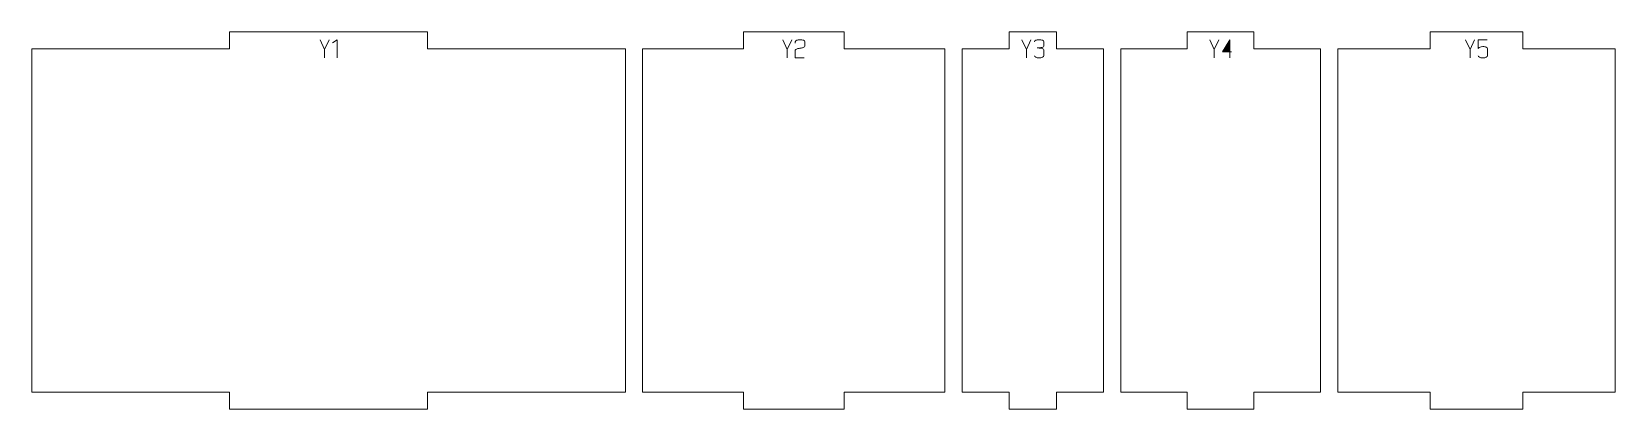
# Model space of a CAD drawing. Header units: centimetres. Extents: x -249 to 275, y -506 to 461.
# Drawn here: x 38 to 65.69, y -407.89 to -401.29 of the extents above; entities that cross this region are included whole.
import ezdxf

# ---------------------------------------------------------------- set-up
doc = ezdxf.new("R2010")
doc.units = ezdxf.units.CM
doc.header["$MEASUREMENT"] = 0
doc.layers.add('Capa 1', color=7, linetype='Continuous')

msp = doc.modelspace()

# ---------------------------------------------------------------- hatches: boundary and pattern name
at = {"layer": 'Capa 1', "true_color": 0x3e4095}
h = msp.add_hatch(color=175, dxfattribs=at)
edge = h.paths.add_edge_path()
edge.add_spline(control_points=[(43.11885, -401.74634), (43.11885, -401.74634), (43.11885, -401.59775), (43.11885, -401.59775), (43.11885, -401.59775), (43.03951, -401.4299), (43.03951, -401.4299), (43.03951, -401.4299), (43.11885, -401.59775), (43.11885, -401.59775), (43.11885, -401.59775), (43.19681, -401.4299), (43.19681, -401.4299), (43.19681, -401.4299), (43.11885, -401.59775), (43.11885, -401.59775), (43.11885, -401.59775), (43.11885, -401.74634), (43.11885, -401.74634)], knot_values=[0, 0, 0, 0, 0.16666667, 0.16666667, 0.16666667, 0.33333333, 0.33333333, 0.33333333, 0.5, 0.5, 0.5, 0.66666667, 0.66666667, 0.66666667, 0.83333333, 0.83333333, 0.83333333, 1, 1, 1, 1], degree=3, periodic=1)
h = msp.add_hatch(color=175, dxfattribs=at)
edge = h.paths.add_edge_path()
edge.add_spline(control_points=[(43.33577, -401.42944), (43.33577, -401.42944), (43.25964, -401.48218), (43.25964, -401.48218), (43.25964, -401.48218), (43.33577, -401.42944), (43.33577, -401.42944), (43.33577, -401.42944), (43.33577, -401.74634), (43.33577, -401.74634), (43.33577, -401.74634), (43.33577, -401.42944), (43.33577, -401.42944)], knot_values=[0, 0, 0, 0, 0.25, 0.25, 0.25, 0.5, 0.5, 0.5, 0.75, 0.75, 0.75, 1, 1, 1, 1], degree=3, periodic=1)
h = msp.add_hatch(color=175, dxfattribs=at)
edge = h.paths.add_edge_path()
edge.add_spline(control_points=[(51.20843, -401.74634), (51.20843, -401.74634), (51.20843, -401.59775), (51.20843, -401.59775), (51.20843, -401.59775), (51.12909, -401.4299), (51.12909, -401.4299), (51.12909, -401.4299), (51.20843, -401.59775), (51.20843, -401.59775), (51.20843, -401.59775), (51.28639, -401.4299), (51.28639, -401.4299), (51.28639, -401.4299), (51.20843, -401.59775), (51.20843, -401.59775), (51.20843, -401.59775), (51.20843, -401.74634), (51.20843, -401.74634)], knot_values=[0, 0, 0, 0, 0.16666667, 0.16666667, 0.16666667, 0.33333333, 0.33333333, 0.33333333, 0.5, 0.5, 0.5, 0.66666667, 0.66666667, 0.66666667, 0.83333333, 0.83333333, 0.83333333, 1, 1, 1, 1], degree=3, periodic=1)
h = msp.add_hatch(color=175, dxfattribs=at)
edge = h.paths.add_edge_path()
edge.add_spline(control_points=[(51.34876, -401.74634), (51.34876, -401.74634), (51.34876, -401.6138), (51.34876, -401.6138), (51.34968, -401.60188), (51.36053, -401.59271), (51.38132, -401.58629), (51.38988, -401.58567), (51.39806, -401.58468), (51.40586, -401.5833), (51.41365, -401.58193), (51.42153, -401.58048), (51.42948, -401.57895), (51.44415, -401.5765), (51.45539, -401.57451), (51.46318, -401.57299), (51.47098, -401.57146), (51.47855, -401.56947), (51.48589, -401.56702), (51.50484, -401.55999), (51.51432, -401.55097), (51.51432, -401.53997), (51.51432, -401.53997), (51.51432, -401.46521), (51.51432, -401.46521), (51.51432, -401.45543), (51.50645, -401.4471), (51.4907, -401.44022), (51.47496, -401.43334), (51.45531, -401.4299), (51.43177, -401.4299), (51.40823, -401.4299), (51.38858, -401.43334), (51.37284, -401.44022), (51.35709, -401.4471), (51.34922, -401.45543), (51.34922, -401.46521), (51.34922, -401.46521), (51.34922, -401.48768), (51.34922, -401.48768), (51.34922, -401.48768), (51.34922, -401.46521), (51.34922, -401.46521), (51.34922, -401.45543), (51.35709, -401.4471), (51.37284, -401.44022), (51.38858, -401.43334), (51.40823, -401.4299), (51.43177, -401.4299), (51.45531, -401.4299), (51.47496, -401.43334), (51.4907, -401.44022), (51.50645, -401.4471), (51.51432, -401.45543), (51.51432, -401.46521), (51.51432, -401.46521), (51.51432, -401.53997), (51.51432, -401.53997), (51.51432, -401.55097), (51.50484, -401.55999), (51.48589, -401.56702), (51.47855, -401.56947), (51.47098, -401.57146), (51.46318, -401.57299), (51.45539, -401.57451), (51.44415, -401.5765), (51.42948, -401.57895), (51.42153, -401.58048), (51.41365, -401.58193), (51.40586, -401.5833), (51.39806, -401.58468), (51.38988, -401.58567), (51.38132, -401.58629), (51.36053, -401.59271), (51.34968, -401.60188), (51.34876, -401.6138), (51.34876, -401.6138), (51.34876, -401.74634), (51.34876, -401.74634), (51.34876, -401.74634), (51.50561, -401.74634), (51.50561, -401.74634), (51.50561, -401.74634), (51.34876, -401.74634), (51.34876, -401.74634)], knot_values=[0, 0, 0, 0, 0.03571429, 0.03571429, 0.03571429, 0.07142857, 0.07142857, 0.07142857, 0.10714286, 0.10714286, 0.10714286, 0.14285714, 0.14285714, 0.14285714, 0.17857143, 0.17857143, 0.17857143, 0.21428571, 0.21428571, 0.21428571, 0.25, 0.25, 0.25, 0.28571429, 0.28571429, 0.28571429, 0.32142857, 0.32142857, 0.32142857, 0.35714286, 0.35714286, 0.35714286, 0.39285714, 0.39285714, 0.39285714, 0.42857143, 0.42857143, 0.42857143, 0.46428571, 0.46428571, 0.46428571, 0.5, 0.5, 0.5, 0.53571429, 0.53571429, 0.53571429, 0.57142857, 0.57142857, 0.57142857, 0.60714286, 0.60714286, 0.60714286, 0.64285714, 0.64285714, 0.64285714, 0.67857143, 0.67857143, 0.67857143, 0.71428571, 0.71428571, 0.71428571, 0.75, 0.75, 0.75, 0.78571429, 0.78571429, 0.78571429, 0.82142857, 0.82142857, 0.82142857, 0.85714286, 0.85714286, 0.85714286, 0.89285714, 0.89285714, 0.89285714, 0.92857143, 0.92857143, 0.92857143, 0.96428571, 0.96428571, 0.96428571, 1, 1, 1, 1], degree=3, periodic=1)
h = msp.add_hatch(color=175, dxfattribs=at)
edge = h.paths.add_edge_path()
edge.add_spline(control_points=[(55.38828, -401.74634), (55.38828, -401.74634), (55.38828, -401.59775), (55.38828, -401.59775), (55.38828, -401.59775), (55.30894, -401.4299), (55.30894, -401.4299), (55.30894, -401.4299), (55.38828, -401.59775), (55.38828, -401.59775), (55.38828, -401.59775), (55.46624, -401.4299), (55.46624, -401.4299), (55.46624, -401.4299), (55.38828, -401.59775), (55.38828, -401.59775), (55.38828, -401.59775), (55.38828, -401.74634), (55.38828, -401.74634)], knot_values=[0, 0, 0, 0, 0.16666667, 0.16666667, 0.16666667, 0.33333333, 0.33333333, 0.33333333, 0.5, 0.5, 0.5, 0.66666667, 0.66666667, 0.66666667, 0.83333333, 0.83333333, 0.83333333, 1, 1, 1, 1], degree=3, periodic=1)
h = msp.add_hatch(color=175, dxfattribs=at)
edge = h.paths.add_edge_path()
edge.add_spline(control_points=[(55.61162, -401.74634), (55.58808, -401.74634), (55.56843, -401.7429), (55.55269, -401.73602), (55.53694, -401.72914), (55.52907, -401.72081), (55.52907, -401.71103), (55.52907, -401.72081), (55.53694, -401.72914), (55.55269, -401.73602), (55.56843, -401.7429), (55.58808, -401.74634), (55.61162, -401.74634), (55.63516, -401.74634), (55.65481, -401.7429), (55.67055, -401.73602), (55.6863, -401.72914), (55.69417, -401.72081), (55.69417, -401.71103), (55.69417, -401.71103), (55.69417, -401.60784), (55.69417, -401.60784), (55.69417, -401.59958), (55.68851, -401.5924), (55.6772, -401.58629), (55.66589, -401.58017), (55.63272, -401.57604), (55.57768, -401.5739), (55.63241, -401.57054), (55.66528, -401.56656), (55.67628, -401.56198), (55.68729, -401.55739), (55.69325, -401.5499), (55.69417, -401.53951), (55.69417, -401.53951), (55.69417, -401.46521), (55.69417, -401.46521), (55.69417, -401.45543), (55.6863, -401.4471), (55.67055, -401.44022), (55.65481, -401.43334), (55.63516, -401.4299), (55.61162, -401.4299), (55.58808, -401.4299), (55.56843, -401.43334), (55.55269, -401.44022), (55.53694, -401.4471), (55.52907, -401.45543), (55.52907, -401.46521), (55.52907, -401.45543), (55.53694, -401.4471), (55.55269, -401.44022), (55.56843, -401.43334), (55.58808, -401.4299), (55.61162, -401.4299), (55.63516, -401.4299), (55.65481, -401.43334), (55.67055, -401.44022), (55.6863, -401.4471), (55.69417, -401.45543), (55.69417, -401.46521), (55.69417, -401.46521), (55.69417, -401.53951), (55.69417, -401.53951), (55.69325, -401.5499), (55.68729, -401.55739), (55.67628, -401.56198), (55.66528, -401.56656), (55.63241, -401.57054), (55.57768, -401.5739), (55.63272, -401.57604), (55.66589, -401.58017), (55.6772, -401.58629), (55.68851, -401.5924), (55.69417, -401.59958), (55.69417, -401.60784), (55.69417, -401.60784), (55.69417, -401.71103), (55.69417, -401.71103), (55.69417, -401.72081), (55.6863, -401.72914), (55.67055, -401.73602), (55.65481, -401.7429), (55.63516, -401.74634), (55.61162, -401.74634)], knot_values=[0, 0, 0, 0, 0.03571429, 0.03571429, 0.03571429, 0.07142857, 0.07142857, 0.07142857, 0.10714286, 0.10714286, 0.10714286, 0.14285714, 0.14285714, 0.14285714, 0.17857143, 0.17857143, 0.17857143, 0.21428571, 0.21428571, 0.21428571, 0.25, 0.25, 0.25, 0.28571429, 0.28571429, 0.28571429, 0.32142857, 0.32142857, 0.32142857, 0.35714286, 0.35714286, 0.35714286, 0.39285714, 0.39285714, 0.39285714, 0.42857143, 0.42857143, 0.42857143, 0.46428571, 0.46428571, 0.46428571, 0.5, 0.5, 0.5, 0.53571429, 0.53571429, 0.53571429, 0.57142857, 0.57142857, 0.57142857, 0.60714286, 0.60714286, 0.60714286, 0.64285714, 0.64285714, 0.64285714, 0.67857143, 0.67857143, 0.67857143, 0.71428571, 0.71428571, 0.71428571, 0.75, 0.75, 0.75, 0.78571429, 0.78571429, 0.78571429, 0.82142857, 0.82142857, 0.82142857, 0.85714286, 0.85714286, 0.85714286, 0.89285714, 0.89285714, 0.89285714, 0.92857143, 0.92857143, 0.92857143, 0.96428571, 0.96428571, 0.96428571, 1, 1, 1, 1], degree=3, periodic=1)
h = msp.add_hatch(color=175, dxfattribs=at)
edge = h.paths.add_edge_path()
edge.add_spline(control_points=[(58.6751, -401.74634), (58.6751, -401.74634), (58.6751, -401.59775), (58.6751, -401.59775), (58.6751, -401.59775), (58.59576, -401.4299), (58.59576, -401.4299), (58.59576, -401.4299), (58.6751, -401.59775), (58.6751, -401.59775), (58.6751, -401.59775), (58.75306, -401.4299), (58.75306, -401.4299), (58.75306, -401.4299), (58.6751, -401.59775), (58.6751, -401.59775), (58.6751, -401.59775), (58.6751, -401.74634), (58.6751, -401.74634)], knot_values=[0, 0, 0, 0, 0.16666667, 0.16666667, 0.16666667, 0.33333333, 0.33333333, 0.33333333, 0.5, 0.5, 0.5, 0.66666667, 0.66666667, 0.66666667, 0.83333333, 0.83333333, 0.83333333, 1, 1, 1, 1], degree=3, periodic=1)
h = msp.add_hatch(color=175, dxfattribs=at)
edge = h.paths.add_edge_path()
edge.add_spline(control_points=[(58.94568, -401.64178), (58.94568, -401.64178), (58.94568, -401.42944), (58.94568, -401.42944), (58.94568, -401.42944), (58.81589, -401.64178), (58.81589, -401.64178), (58.81589, -401.64178), (58.94568, -401.64178), (58.94568, -401.64178)], knot_values=[0, 0, 0, 0, 0.33333333, 0.33333333, 0.33333333, 0.66666667, 0.66666667, 0.66666667, 1, 1, 1, 1], degree=3, periodic=1)
h = msp.add_hatch(color=175, dxfattribs=at)
edge = h.paths.add_edge_path()
edge.add_spline(control_points=[(58.94568, -401.64178), (58.94568, -401.64178), (58.94568, -401.74634), (58.94568, -401.74634), (58.94568, -401.74634), (58.94568, -401.64178), (58.94568, -401.64178), (58.94568, -401.64178), (58.81589, -401.64178), (58.81589, -401.64178), (58.81589, -401.64178), (58.94568, -401.42944), (58.94568, -401.42944), (58.94568, -401.42944), (58.94568, -401.64178), (58.94568, -401.64178), (58.94568, -401.64178), (58.97549, -401.64178), (58.97549, -401.64178), (58.97549, -401.64178), (58.94568, -401.64178), (58.94568, -401.64178)], knot_values=[0, 0, 0, 0, 0.14285714, 0.14285714, 0.14285714, 0.28571429, 0.28571429, 0.28571429, 0.42857143, 0.42857143, 0.42857143, 0.57142857, 0.57142857, 0.57142857, 0.71428571, 0.71428571, 0.71428571, 0.85714286, 0.85714286, 0.85714286, 1, 1, 1, 1], degree=3, periodic=1)
h = msp.add_hatch(color=175, dxfattribs=at)
edge = h.paths.add_edge_path()
edge.add_spline(control_points=[(63.14662, -401.74634), (63.14662, -401.74634), (63.14662, -401.59775), (63.14662, -401.59775), (63.14662, -401.59775), (63.06728, -401.4299), (63.06728, -401.4299), (63.06728, -401.4299), (63.14662, -401.59775), (63.14662, -401.59775), (63.14662, -401.59775), (63.22458, -401.4299), (63.22458, -401.4299), (63.22458, -401.4299), (63.14662, -401.59775), (63.14662, -401.59775), (63.14662, -401.59775), (63.14662, -401.74634), (63.14662, -401.74634)], knot_values=[0, 0, 0, 0, 0.16666667, 0.16666667, 0.16666667, 0.33333333, 0.33333333, 0.33333333, 0.5, 0.5, 0.5, 0.66666667, 0.66666667, 0.66666667, 0.83333333, 0.83333333, 0.83333333, 1, 1, 1, 1], degree=3, periodic=1)
h = msp.add_hatch(color=175, dxfattribs=at)
edge = h.paths.add_edge_path()
edge.add_spline(control_points=[(63.36996, -401.74634), (63.34642, -401.74634), (63.32677, -401.7429), (63.31103, -401.73602), (63.29528, -401.72914), (63.28741, -401.72081), (63.28741, -401.71103), (63.28741, -401.72081), (63.29528, -401.72914), (63.31103, -401.73602), (63.32677, -401.7429), (63.34642, -401.74634), (63.36996, -401.74634), (63.3935, -401.74634), (63.41315, -401.7429), (63.42889, -401.73602), (63.44464, -401.72914), (63.45251, -401.72081), (63.45251, -401.71103), (63.45251, -401.71103), (63.45251, -401.58537), (63.45251, -401.58537), (63.45251, -401.57558), (63.44464, -401.56725), (63.42889, -401.56037), (63.41315, -401.55349), (63.3935, -401.55005), (63.36996, -401.55005), (63.34856, -401.55189), (63.33205, -401.55434), (63.32043, -401.55739), (63.30881, -401.56045), (63.29781, -401.56978), (63.28741, -401.58537), (63.28741, -401.58537), (63.28741, -401.4299), (63.28741, -401.4299), (63.28741, -401.4299), (63.44701, -401.4299), (63.44701, -401.4299), (63.44701, -401.4299), (63.28741, -401.4299), (63.28741, -401.4299), (63.28741, -401.4299), (63.28741, -401.58537), (63.28741, -401.58537), (63.29781, -401.56978), (63.30881, -401.56045), (63.32043, -401.55739), (63.33205, -401.55434), (63.34856, -401.55189), (63.36996, -401.55005), (63.3935, -401.55005), (63.41315, -401.55349), (63.42889, -401.56037), (63.44464, -401.56725), (63.45251, -401.57558), (63.45251, -401.58537), (63.45251, -401.58537), (63.45251, -401.71103), (63.45251, -401.71103), (63.45251, -401.72081), (63.44464, -401.72914), (63.42889, -401.73602), (63.41315, -401.7429), (63.3935, -401.74634), (63.36996, -401.74634)], knot_values=[0, 0, 0, 0, 0.04545455, 0.04545455, 0.04545455, 0.09090909, 0.09090909, 0.09090909, 0.13636364, 0.13636364, 0.13636364, 0.18181818, 0.18181818, 0.18181818, 0.22727273, 0.22727273, 0.22727273, 0.27272727, 0.27272727, 0.27272727, 0.31818182, 0.31818182, 0.31818182, 0.36363636, 0.36363636, 0.36363636, 0.40909091, 0.40909091, 0.40909091, 0.45454545, 0.45454545, 0.45454545, 0.5, 0.5, 0.5, 0.54545455, 0.54545455, 0.54545455, 0.59090909, 0.59090909, 0.59090909, 0.63636364, 0.63636364, 0.63636364, 0.68181818, 0.68181818, 0.68181818, 0.72727273, 0.72727273, 0.72727273, 0.77272727, 0.77272727, 0.77272727, 0.81818182, 0.81818182, 0.81818182, 0.86363636, 0.86363636, 0.86363636, 0.90909091, 0.90909091, 0.90909091, 0.95454545, 0.95454545, 0.95454545, 1, 1, 1, 1], degree=3, periodic=1)

# ---------------------------------------------------------------- linework, layer by layer
at = {"layer": 'Capa 1', "color": 240, "lineweight": 20}
for points in [[(37.99708, -401.58914), (37.99708, -401.58914), (37.99708, -407.58914), (37.99708, -407.58914), (37.99708, -407.58914), (41.45745, -407.58914), (41.45745, -407.58914), (41.45745, -407.58914), (41.45745, -407.88914), (41.45745, -407.88914), (41.45745, -407.88914), (44.91782, -407.88914), (44.91782, -407.88914), (44.91782, -407.88914), (44.91782, -407.58914), (44.91782, -407.58914), (44.91782, -407.58914), (48.37819, -407.58914), (48.37819, -407.58914), (48.37819, -407.58914), (48.37819, -401.58914), (48.37819, -401.58914), (48.37819, -401.58914), (44.91782, -401.58914), (44.91782, -401.58914), (44.91782, -401.58914), (44.91782, -401.28914), (44.91782, -401.28914), (44.91782, -401.28914), (41.45745, -401.28914), (41.45745, -401.28914), (41.45745, -401.28914), (41.45745, -401.58914), (41.45745, -401.58914), (41.45745, -401.58914), (37.99708, -401.58914), (37.99708, -401.58914)], [(48.67819, -401.58914), (48.67819, -401.58914), (48.67819, -407.58914), (48.67819, -407.58914), (48.67819, -407.58914), (50.44053, -407.58914), (50.44053, -407.58914), (50.44053, -407.58914), (50.44053, -407.88914), (50.44053, -407.88914), (50.44053, -407.88914), (52.20288, -407.88914), (52.20288, -407.88914), (52.20288, -407.88914), (52.20288, -407.58914), (52.20288, -407.58914), (52.20288, -407.58914), (53.96522, -407.58914), (53.96522, -407.58914), (53.96522, -407.58914), (53.96522, -401.58914), (53.96522, -401.58914), (53.96522, -401.58914), (52.20288, -401.58914), (52.20288, -401.58914), (52.20288, -401.58914), (52.20288, -401.28914), (52.20288, -401.28914), (52.20288, -401.28914), (50.44053, -401.28914), (50.44053, -401.28914), (50.44053, -401.28914), (50.44053, -401.58914), (50.44053, -401.58914), (50.44053, -401.58914), (48.67819, -401.58914), (48.67819, -401.58914)], [(54.26522, -401.58914), (54.26522, -401.58914), (54.26522, -407.58914), (54.26522, -407.58914), (54.26522, -407.58914), (55.08944, -407.58914), (55.08944, -407.58914), (55.08944, -407.58914), (55.08944, -407.88914), (55.08944, -407.88914), (55.08944, -407.88914), (55.91367, -407.88914), (55.91367, -407.88914), (55.91367, -407.88914), (55.91367, -407.58914), (55.91367, -407.58914), (55.91367, -407.58914), (56.73789, -407.58914), (56.73789, -407.58914), (56.73789, -407.58914), (56.73789, -401.58914), (56.73789, -401.58914), (56.73789, -401.58914), (55.91367, -401.58914), (55.91367, -401.58914), (55.91367, -401.58914), (55.91367, -401.28914), (55.91367, -401.28914), (55.91367, -401.28914), (55.08944, -401.28914), (55.08944, -401.28914), (55.08944, -401.28914), (55.08944, -401.58914), (55.08944, -401.58914), (55.08944, -401.58914), (54.26522, -401.58914), (54.26522, -401.58914)], [(57.03789, -401.58914), (57.03789, -401.58914), (57.03789, -407.58914), (57.03789, -407.58914), (57.03789, -407.58914), (58.20304, -407.58914), (58.20304, -407.58914), (58.20304, -407.58914), (58.20304, -407.88914), (58.20304, -407.88914), (58.20304, -407.88914), (59.3682, -407.88914), (59.3682, -407.88914), (59.3682, -407.88914), (59.3682, -407.58914), (59.3682, -407.58914), (59.3682, -407.58914), (60.53336, -407.58914), (60.53336, -407.58914), (60.53336, -407.58914), (60.53336, -401.58914), (60.53336, -401.58914), (60.53336, -401.58914), (59.3682, -401.58914), (59.3682, -401.58914), (59.3682, -401.58914), (59.3682, -401.28914), (59.3682, -401.28914), (59.3682, -401.28914), (58.20304, -401.28914), (58.20304, -401.28914), (58.20304, -401.28914), (58.20304, -401.58914), (58.20304, -401.58914), (58.20304, -401.58914), (57.03789, -401.58914), (57.03789, -401.58914)], [(60.83336, -401.58914), (60.83336, -401.58914), (60.83336, -407.58914), (60.83336, -407.58914), (60.83336, -407.58914), (62.45105, -407.58914), (62.45105, -407.58914), (62.45105, -407.58914), (62.45105, -407.88914), (62.45105, -407.88914), (62.45105, -407.88914), (64.06874, -407.88914), (64.06874, -407.88914), (64.06874, -407.88914), (64.06874, -407.58914), (64.06874, -407.58914), (64.06874, -407.58914), (65.68643, -407.58914), (65.68643, -407.58914), (65.68643, -407.58914), (65.68643, -401.58914), (65.68643, -401.58914), (65.68643, -401.58914), (64.06874, -401.58914), (64.06874, -401.58914), (64.06874, -401.58914), (64.06874, -401.28914), (64.06874, -401.28914), (64.06874, -401.28914), (62.45105, -401.28914), (62.45105, -401.28914), (62.45105, -401.28914), (62.45105, -401.58914), (62.45105, -401.58914), (62.45105, -401.58914), (60.83336, -401.58914), (60.83336, -401.58914)]]:
    msp.add_open_spline(points, degree=3, knots=[0, 0, 0, 0, 0.08333333, 0.08333333, 0.08333333, 0.16666667, 0.16666667, 0.16666667, 0.25, 0.25, 0.25, 0.33333333, 0.33333333, 0.33333333, 0.41666667, 0.41666667, 0.41666667, 0.5, 0.5, 0.5, 0.58333333, 0.58333333, 0.58333333, 0.66666667, 0.66666667, 0.66666667, 0.75, 0.75, 0.75, 0.83333333, 0.83333333, 0.83333333, 0.91666667, 0.91666667, 0.91666667, 1, 1, 1, 1], dxfattribs=at)
at = {"layer": 'Capa 1', "color": 114, "lineweight": 9}
for points, knots in [([(43.11885, -401.74634), (43.11885, -401.74634), (43.11885, -401.59775), (43.11885, -401.59775), (43.11885, -401.59775), (43.03951, -401.4299), (43.03951, -401.4299), (43.03951, -401.4299), (43.11885, -401.59775), (43.11885, -401.59775), (43.11885, -401.59775), (43.19681, -401.4299), (43.19681, -401.4299), (43.19681, -401.4299), (43.11885, -401.59775), (43.11885, -401.59775), (43.11885, -401.59775), (43.11885, -401.74634), (43.11885, -401.74634)], [0, 0, 0, 0, 0.16666667, 0.16666667, 0.16666667, 0.33333333, 0.33333333, 0.33333333, 0.5, 0.5, 0.5, 0.66666667, 0.66666667, 0.66666667, 0.83333333, 0.83333333, 0.83333333, 1, 1, 1, 1]), ([(43.33577, -401.42944), (43.33577, -401.42944), (43.25964, -401.48218), (43.25964, -401.48218), (43.25964, -401.48218), (43.33577, -401.42944), (43.33577, -401.42944), (43.33577, -401.42944), (43.33577, -401.74634), (43.33577, -401.74634), (43.33577, -401.74634), (43.33577, -401.42944), (43.33577, -401.42944)], [0, 0, 0, 0, 0.25, 0.25, 0.25, 0.5, 0.5, 0.5, 0.75, 0.75, 0.75, 1, 1, 1, 1]), ([(51.20843, -401.74634), (51.20843, -401.74634), (51.20843, -401.59775), (51.20843, -401.59775), (51.20843, -401.59775), (51.12909, -401.4299), (51.12909, -401.4299), (51.12909, -401.4299), (51.20843, -401.59775), (51.20843, -401.59775), (51.20843, -401.59775), (51.28639, -401.4299), (51.28639, -401.4299), (51.28639, -401.4299), (51.20843, -401.59775), (51.20843, -401.59775), (51.20843, -401.59775), (51.20843, -401.74634), (51.20843, -401.74634)], [0, 0, 0, 0, 0.16666667, 0.16666667, 0.16666667, 0.33333333, 0.33333333, 0.33333333, 0.5, 0.5, 0.5, 0.66666667, 0.66666667, 0.66666667, 0.83333333, 0.83333333, 0.83333333, 1, 1, 1, 1]), ([(51.34876, -401.74634), (51.34876, -401.74634), (51.34876, -401.6138), (51.34876, -401.6138), (51.34968, -401.60188), (51.36053, -401.59271), (51.38132, -401.58629), (51.38988, -401.58567), (51.39806, -401.58468), (51.40586, -401.5833), (51.41365, -401.58193), (51.42153, -401.58048), (51.42948, -401.57895), (51.44415, -401.5765), (51.45539, -401.57451), (51.46318, -401.57299), (51.47098, -401.57146), (51.47855, -401.56947), (51.48589, -401.56702), (51.50484, -401.55999), (51.51432, -401.55097), (51.51432, -401.53997), (51.51432, -401.53997), (51.51432, -401.46521), (51.51432, -401.46521), (51.51432, -401.45543), (51.50645, -401.4471), (51.4907, -401.44022), (51.47496, -401.43334), (51.45531, -401.4299), (51.43177, -401.4299), (51.40823, -401.4299), (51.38858, -401.43334), (51.37284, -401.44022), (51.35709, -401.4471), (51.34922, -401.45543), (51.34922, -401.46521), (51.34922, -401.46521), (51.34922, -401.48768), (51.34922, -401.48768), (51.34922, -401.48768), (51.34922, -401.46521), (51.34922, -401.46521), (51.34922, -401.45543), (51.35709, -401.4471), (51.37284, -401.44022), (51.38858, -401.43334), (51.40823, -401.4299), (51.43177, -401.4299), (51.45531, -401.4299), (51.47496, -401.43334), (51.4907, -401.44022), (51.50645, -401.4471), (51.51432, -401.45543), (51.51432, -401.46521), (51.51432, -401.46521), (51.51432, -401.53997), (51.51432, -401.53997), (51.51432, -401.55097), (51.50484, -401.55999), (51.48589, -401.56702), (51.47855, -401.56947), (51.47098, -401.57146), (51.46318, -401.57299), (51.45539, -401.57451), (51.44415, -401.5765), (51.42948, -401.57895), (51.42153, -401.58048), (51.41365, -401.58193), (51.40586, -401.5833), (51.39806, -401.58468), (51.38988, -401.58567), (51.38132, -401.58629), (51.36053, -401.59271), (51.34968, -401.60188), (51.34876, -401.6138), (51.34876, -401.6138), (51.34876, -401.74634), (51.34876, -401.74634), (51.34876, -401.74634), (51.50561, -401.74634), (51.50561, -401.74634), (51.50561, -401.74634), (51.34876, -401.74634), (51.34876, -401.74634)], [0, 0, 0, 0, 0.03571429, 0.03571429, 0.03571429, 0.07142857, 0.07142857, 0.07142857, 0.10714286, 0.10714286, 0.10714286, 0.14285714, 0.14285714, 0.14285714, 0.17857143, 0.17857143, 0.17857143, 0.21428571, 0.21428571, 0.21428571, 0.25, 0.25, 0.25, 0.28571429, 0.28571429, 0.28571429, 0.32142857, 0.32142857, 0.32142857, 0.35714286, 0.35714286, 0.35714286, 0.39285714, 0.39285714, 0.39285714, 0.42857143, 0.42857143, 0.42857143, 0.46428571, 0.46428571, 0.46428571, 0.5, 0.5, 0.5, 0.53571429, 0.53571429, 0.53571429, 0.57142857, 0.57142857, 0.57142857, 0.60714286, 0.60714286, 0.60714286, 0.64285714, 0.64285714, 0.64285714, 0.67857143, 0.67857143, 0.67857143, 0.71428571, 0.71428571, 0.71428571, 0.75, 0.75, 0.75, 0.78571429, 0.78571429, 0.78571429, 0.82142857, 0.82142857, 0.82142857, 0.85714286, 0.85714286, 0.85714286, 0.89285714, 0.89285714, 0.89285714, 0.92857143, 0.92857143, 0.92857143, 0.96428571, 0.96428571, 0.96428571, 1, 1, 1, 1]), ([(55.38828, -401.74634), (55.38828, -401.74634), (55.38828, -401.59775), (55.38828, -401.59775), (55.38828, -401.59775), (55.30894, -401.4299), (55.30894, -401.4299), (55.30894, -401.4299), (55.38828, -401.59775), (55.38828, -401.59775), (55.38828, -401.59775), (55.46624, -401.4299), (55.46624, -401.4299), (55.46624, -401.4299), (55.38828, -401.59775), (55.38828, -401.59775), (55.38828, -401.59775), (55.38828, -401.74634), (55.38828, -401.74634)], [0, 0, 0, 0, 0.16666667, 0.16666667, 0.16666667, 0.33333333, 0.33333333, 0.33333333, 0.5, 0.5, 0.5, 0.66666667, 0.66666667, 0.66666667, 0.83333333, 0.83333333, 0.83333333, 1, 1, 1, 1]), ([(55.61162, -401.74634), (55.58808, -401.74634), (55.56843, -401.7429), (55.55269, -401.73602), (55.53694, -401.72914), (55.52907, -401.72081), (55.52907, -401.71103), (55.52907, -401.72081), (55.53694, -401.72914), (55.55269, -401.73602), (55.56843, -401.7429), (55.58808, -401.74634), (55.61162, -401.74634), (55.63516, -401.74634), (55.65481, -401.7429), (55.67055, -401.73602), (55.6863, -401.72914), (55.69417, -401.72081), (55.69417, -401.71103), (55.69417, -401.71103), (55.69417, -401.60784), (55.69417, -401.60784), (55.69417, -401.59958), (55.68851, -401.5924), (55.6772, -401.58629), (55.66589, -401.58017), (55.63272, -401.57604), (55.57768, -401.5739), (55.63241, -401.57054), (55.66528, -401.56656), (55.67628, -401.56198), (55.68729, -401.55739), (55.69325, -401.5499), (55.69417, -401.53951), (55.69417, -401.53951), (55.69417, -401.46521), (55.69417, -401.46521), (55.69417, -401.45543), (55.6863, -401.4471), (55.67055, -401.44022), (55.65481, -401.43334), (55.63516, -401.4299), (55.61162, -401.4299), (55.58808, -401.4299), (55.56843, -401.43334), (55.55269, -401.44022), (55.53694, -401.4471), (55.52907, -401.45543), (55.52907, -401.46521), (55.52907, -401.45543), (55.53694, -401.4471), (55.55269, -401.44022), (55.56843, -401.43334), (55.58808, -401.4299), (55.61162, -401.4299), (55.63516, -401.4299), (55.65481, -401.43334), (55.67055, -401.44022), (55.6863, -401.4471), (55.69417, -401.45543), (55.69417, -401.46521), (55.69417, -401.46521), (55.69417, -401.53951), (55.69417, -401.53951), (55.69325, -401.5499), (55.68729, -401.55739), (55.67628, -401.56198), (55.66528, -401.56656), (55.63241, -401.57054), (55.57768, -401.5739), (55.63272, -401.57604), (55.66589, -401.58017), (55.6772, -401.58629), (55.68851, -401.5924), (55.69417, -401.59958), (55.69417, -401.60784), (55.69417, -401.60784), (55.69417, -401.71103), (55.69417, -401.71103), (55.69417, -401.72081), (55.6863, -401.72914), (55.67055, -401.73602), (55.65481, -401.7429), (55.63516, -401.74634), (55.61162, -401.74634)], [0, 0, 0, 0, 0.03571429, 0.03571429, 0.03571429, 0.07142857, 0.07142857, 0.07142857, 0.10714286, 0.10714286, 0.10714286, 0.14285714, 0.14285714, 0.14285714, 0.17857143, 0.17857143, 0.17857143, 0.21428571, 0.21428571, 0.21428571, 0.25, 0.25, 0.25, 0.28571429, 0.28571429, 0.28571429, 0.32142857, 0.32142857, 0.32142857, 0.35714286, 0.35714286, 0.35714286, 0.39285714, 0.39285714, 0.39285714, 0.42857143, 0.42857143, 0.42857143, 0.46428571, 0.46428571, 0.46428571, 0.5, 0.5, 0.5, 0.53571429, 0.53571429, 0.53571429, 0.57142857, 0.57142857, 0.57142857, 0.60714286, 0.60714286, 0.60714286, 0.64285714, 0.64285714, 0.64285714, 0.67857143, 0.67857143, 0.67857143, 0.71428571, 0.71428571, 0.71428571, 0.75, 0.75, 0.75, 0.78571429, 0.78571429, 0.78571429, 0.82142857, 0.82142857, 0.82142857, 0.85714286, 0.85714286, 0.85714286, 0.89285714, 0.89285714, 0.89285714, 0.92857143, 0.92857143, 0.92857143, 0.96428571, 0.96428571, 0.96428571, 1, 1, 1, 1]), ([(58.6751, -401.74634), (58.6751, -401.74634), (58.6751, -401.59775), (58.6751, -401.59775), (58.6751, -401.59775), (58.59576, -401.4299), (58.59576, -401.4299), (58.59576, -401.4299), (58.6751, -401.59775), (58.6751, -401.59775), (58.6751, -401.59775), (58.75306, -401.4299), (58.75306, -401.4299), (58.75306, -401.4299), (58.6751, -401.59775), (58.6751, -401.59775), (58.6751, -401.59775), (58.6751, -401.74634), (58.6751, -401.74634)], [0, 0, 0, 0, 0.16666667, 0.16666667, 0.16666667, 0.33333333, 0.33333333, 0.33333333, 0.5, 0.5, 0.5, 0.66666667, 0.66666667, 0.66666667, 0.83333333, 0.83333333, 0.83333333, 1, 1, 1, 1]), ([(58.94568, -401.64178), (58.94568, -401.64178), (58.94568, -401.42944), (58.94568, -401.42944), (58.94568, -401.42944), (58.81589, -401.64178), (58.81589, -401.64178), (58.81589, -401.64178), (58.94568, -401.64178), (58.94568, -401.64178)], [0, 0, 0, 0, 0.33333333, 0.33333333, 0.33333333, 0.66666667, 0.66666667, 0.66666667, 1, 1, 1, 1]), ([(58.94568, -401.64178), (58.94568, -401.64178), (58.94568, -401.74634), (58.94568, -401.74634), (58.94568, -401.74634), (58.94568, -401.64178), (58.94568, -401.64178), (58.94568, -401.64178), (58.81589, -401.64178), (58.81589, -401.64178), (58.81589, -401.64178), (58.94568, -401.42944), (58.94568, -401.42944), (58.94568, -401.42944), (58.94568, -401.64178), (58.94568, -401.64178), (58.94568, -401.64178), (58.97549, -401.64178), (58.97549, -401.64178), (58.97549, -401.64178), (58.94568, -401.64178), (58.94568, -401.64178)], [0, 0, 0, 0, 0.14285714, 0.14285714, 0.14285714, 0.28571429, 0.28571429, 0.28571429, 0.42857143, 0.42857143, 0.42857143, 0.57142857, 0.57142857, 0.57142857, 0.71428571, 0.71428571, 0.71428571, 0.85714286, 0.85714286, 0.85714286, 1, 1, 1, 1]), ([(63.14662, -401.74634), (63.14662, -401.74634), (63.14662, -401.59775), (63.14662, -401.59775), (63.14662, -401.59775), (63.06728, -401.4299), (63.06728, -401.4299), (63.06728, -401.4299), (63.14662, -401.59775), (63.14662, -401.59775), (63.14662, -401.59775), (63.22458, -401.4299), (63.22458, -401.4299), (63.22458, -401.4299), (63.14662, -401.59775), (63.14662, -401.59775), (63.14662, -401.59775), (63.14662, -401.74634), (63.14662, -401.74634)], [0, 0, 0, 0, 0.16666667, 0.16666667, 0.16666667, 0.33333333, 0.33333333, 0.33333333, 0.5, 0.5, 0.5, 0.66666667, 0.66666667, 0.66666667, 0.83333333, 0.83333333, 0.83333333, 1, 1, 1, 1]), ([(63.36996, -401.74634), (63.34642, -401.74634), (63.32677, -401.7429), (63.31103, -401.73602), (63.29528, -401.72914), (63.28741, -401.72081), (63.28741, -401.71103), (63.28741, -401.72081), (63.29528, -401.72914), (63.31103, -401.73602), (63.32677, -401.7429), (63.34642, -401.74634), (63.36996, -401.74634), (63.3935, -401.74634), (63.41315, -401.7429), (63.42889, -401.73602), (63.44464, -401.72914), (63.45251, -401.72081), (63.45251, -401.71103), (63.45251, -401.71103), (63.45251, -401.58537), (63.45251, -401.58537), (63.45251, -401.57558), (63.44464, -401.56725), (63.42889, -401.56037), (63.41315, -401.55349), (63.3935, -401.55005), (63.36996, -401.55005), (63.34856, -401.55189), (63.33205, -401.55434), (63.32043, -401.55739), (63.30881, -401.56045), (63.29781, -401.56978), (63.28741, -401.58537), (63.28741, -401.58537), (63.28741, -401.4299), (63.28741, -401.4299), (63.28741, -401.4299), (63.44701, -401.4299), (63.44701, -401.4299), (63.44701, -401.4299), (63.28741, -401.4299), (63.28741, -401.4299), (63.28741, -401.4299), (63.28741, -401.58537), (63.28741, -401.58537), (63.29781, -401.56978), (63.30881, -401.56045), (63.32043, -401.55739), (63.33205, -401.55434), (63.34856, -401.55189), (63.36996, -401.55005), (63.3935, -401.55005), (63.41315, -401.55349), (63.42889, -401.56037), (63.44464, -401.56725), (63.45251, -401.57558), (63.45251, -401.58537), (63.45251, -401.58537), (63.45251, -401.71103), (63.45251, -401.71103), (63.45251, -401.72081), (63.44464, -401.72914), (63.42889, -401.73602), (63.41315, -401.7429), (63.3935, -401.74634), (63.36996, -401.74634)], [0, 0, 0, 0, 0.04545455, 0.04545455, 0.04545455, 0.09090909, 0.09090909, 0.09090909, 0.13636364, 0.13636364, 0.13636364, 0.18181818, 0.18181818, 0.18181818, 0.22727273, 0.22727273, 0.22727273, 0.27272727, 0.27272727, 0.27272727, 0.31818182, 0.31818182, 0.31818182, 0.36363636, 0.36363636, 0.36363636, 0.40909091, 0.40909091, 0.40909091, 0.45454545, 0.45454545, 0.45454545, 0.5, 0.5, 0.5, 0.54545455, 0.54545455, 0.54545455, 0.59090909, 0.59090909, 0.59090909, 0.63636364, 0.63636364, 0.63636364, 0.68181818, 0.68181818, 0.68181818, 0.72727273, 0.72727273, 0.72727273, 0.77272727, 0.77272727, 0.77272727, 0.81818182, 0.81818182, 0.81818182, 0.86363636, 0.86363636, 0.86363636, 0.90909091, 0.90909091, 0.90909091, 0.95454545, 0.95454545, 0.95454545, 1, 1, 1, 1])]:
    msp.add_open_spline(points, degree=3, knots=knots, dxfattribs=at)

doc.saveas('drawing.dxf')
